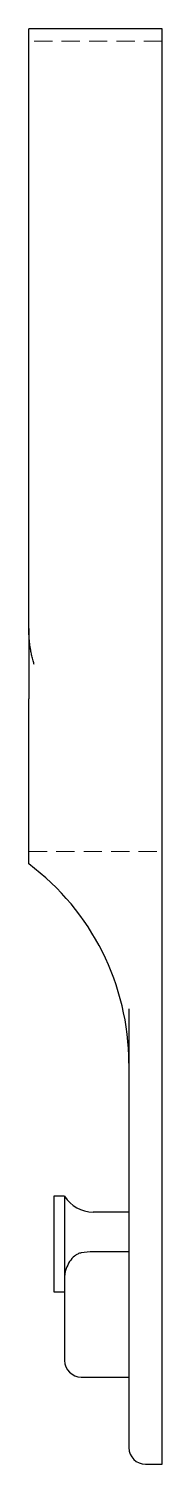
# Model space of a CAD drawing. Header units: millimetres. Extents: x 52 to 228, y 7 to 163.
# Drawn here: x 218.6 to 227.9, y 7 to 107 of the extents above.
import ezdxf

# ---------------------------------------------------------------- set-up
doc = ezdxf.new("R2010")
doc.units = ezdxf.units.MM
doc.linetypes.add('HIDDEN', pattern=[1.905, 1.27, -0.635])

msp = doc.modelspace()

# ---------------------------------------------------------------- linework, layer by layer
at = {"color": 7, "linetype": 'Continuous', "lineweight": 25}
for p, q in [((227.869, 107), (218.607, 107)), ((218.607, 65.23), (218.607, 107)), ((227.869, 62.701), (227.869, 107)), ((227.869, 41.513), (227.869, 62.701)), ((218.607, 48.823), (218.607, 60.322)), ((227.869, 25.813), (227.869, 41.513)), ((225.553, 38.724), (225.553, 25.813)), ((221.096, 25.669), (220.343, 25.669)), ((220.343, 25.669), (220.343, 19.012)), ((221.096, 25.669), (221.096, 20.131)), ((225.553, 25.813), (225.553, 8.158)), ((227.869, 7), (227.869, 25.813)), ((225.553, 24.569), (223.067, 24.569)), ((225.553, 21.804), (223.067, 21.804)), ((221.096, 20.131), (221.096, 14.236)), ((220.343, 19.012), (221.096, 19.012)), ((222.254, 13.078), (225.553, 13.078)), ((226.711, 7), (227.869, 7))]:
    msp.add_line(p, q, dxfattribs=at)
at = {"color": 7, "linetype": 'HIDDEN', "lineweight": 18}
for p, q in [((227.869, 106.132), (218.607, 106.132)), ((218.607, 49.692), (227.869, 49.692))]:
    msp.add_line(p, q, dxfattribs=at)
at = {"color": 7, "linetype": 'Continuous', "lineweight": 25}
for centre, radius, start, end in [((208.187, 34.931), 17.366, 0, 53.1301), ((223.067, 26.884), 2.315, 211.66824, 270), ((222.254, 14.236), 1.158, 180, 270), ((226.711, 8.158), 1.158, 180, 270)]:
    msp.add_arc(centre, radius, start, end, dxfattribs=at)
for points, knots in [([(218.986, 62.701), (218.958, 62.793), (218.899, 62.994), (218.823, 63.302), (218.756, 63.622), (218.695, 63.979), (218.645, 64.376), (218.613, 64.807), (218.609, 65.091), (218.607, 65.23)], [0, 0, 0, 0, 0.1140493, 0.2501784, 0.3747333, 0.5001113, 0.6744764, 0.8412341, 1, 1, 1, 1]), ([(218.607, 65.23), (218.607, 64.797), (218.607, 64.38), (218.607, 63.554), (218.607, 63.144), (218.607, 62.326), (218.607, 61.916), (218.607, 61.107), (218.607, 60.706), (218.607, 60.323)], [0, 0, 0, 0, 0.25, 0.25, 0.5, 0.5, 0.75, 0.75, 1, 1, 1, 1]), ([(222.254, 21.731), (222.167, 21.714), (222.086, 21.686), (221.932, 21.61), (221.858, 21.562), (221.656, 21.4), (221.54, 21.265), (221.344, 20.966), (221.263, 20.799), (221.171, 20.542), (221.145, 20.453), (221.107, 20.283), (221.096, 20.2), (221.096, 20.131)], [0, 0, 0, 0, 0.125, 0.125, 0.25, 0.25, 0.5, 0.5, 0.75, 0.75, 0.875, 0.875, 1, 1, 1, 1])]:
    msp.add_open_spline(points, degree=3, knots=knots, dxfattribs=at)
msp.add_open_spline([(223.067, 21.804), (222.786, 21.804), (222.515, 21.781), (222.254, 21.731)], degree=3, dxfattribs=at)

doc.saveas('drawing.dxf')
